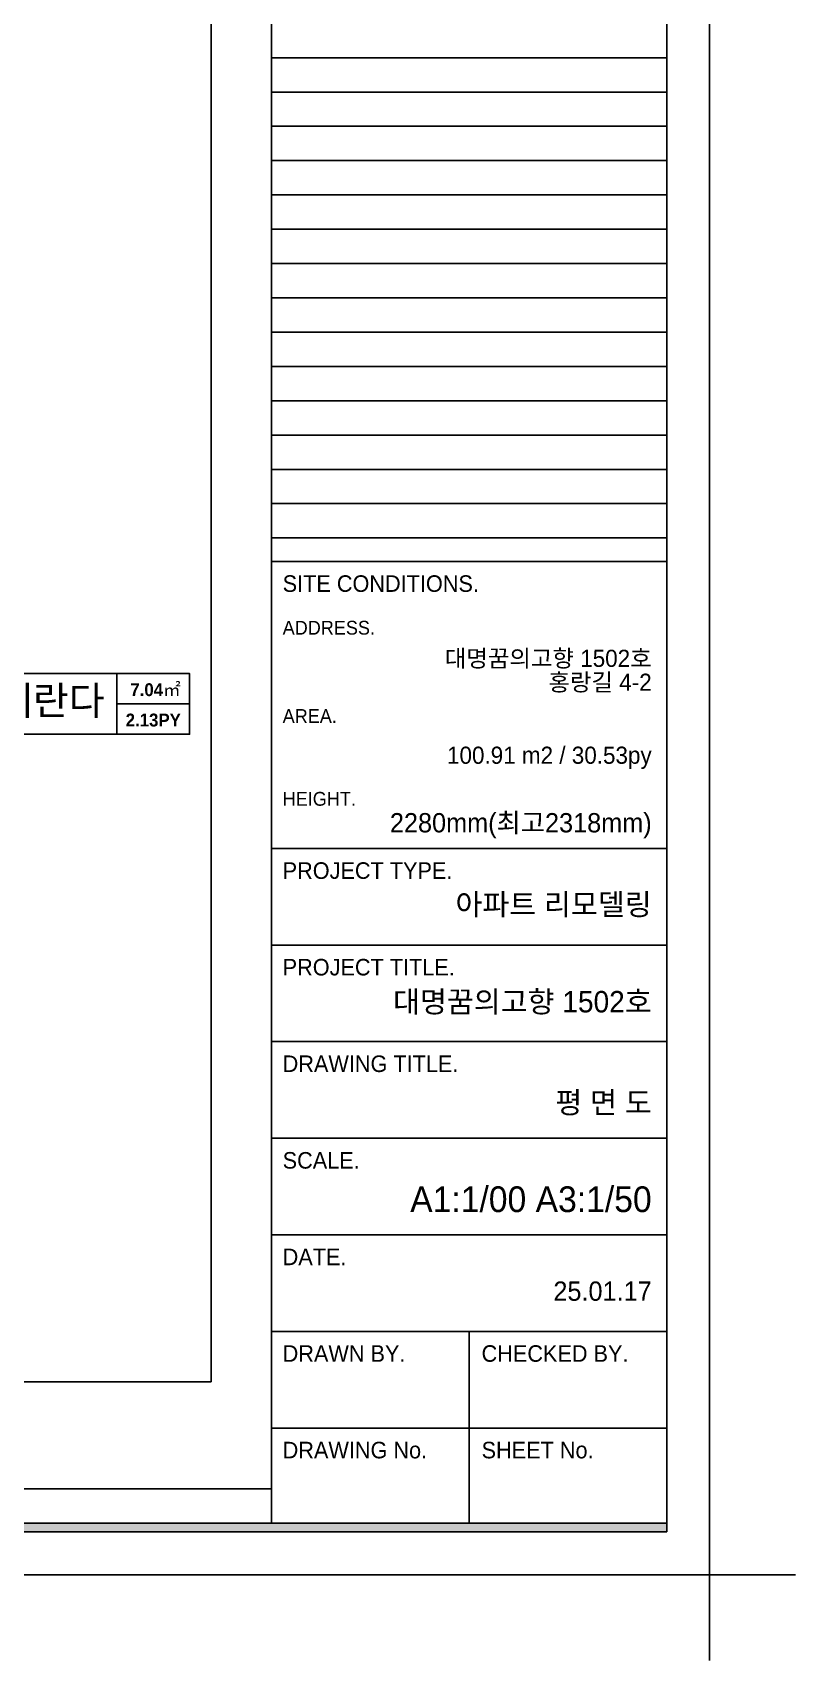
# Model space of a CAD drawing. Header units: millimetres. Extents: x 302328 to 345828, y 111587 to 154829.
# Drawn here: x 341382 to 345828, y 122618 to 132109 of the extents above; entities that cross this region are included whole.
import ezdxf
from ezdxf.enums import TextEntityAlignment as Align

# ---------------------------------------------------------------- set-up
doc = ezdxf.new("R2010")
doc.units = ezdxf.units.MM
doc.header["$LTSCALE"] = 100
doc.layers.get('DEFPOINTS').update_dxf_attribs({"color": 248})
for name, color, linetype in [('0-ELC TEXT', 7, 'Continuous'), ('03-TEXT', 3, 'Continuous'), ('07-DIM WAL', 5, 'Continuous'), ('F-SYM', 7, 'Continuous'), ('FORM(YOURNAME)-11', 1, 'Continuous'), ('FORM(YOURNAME)-11 @ 1', 1, 'Continuous')]:
    doc.layers.add(name, color=color, linetype=linetype)
doc.styles.add('YOURNAME', font='HY울릉도M.TTF')
doc.styles.add('넥슨고딕', font='NEXONLv1GothicBold.ttf')
doc.styles.add('코레일둥고', font='Korail_Round_Gothic_Medium.ttf')

# ---------------------------------------------------------------- blocks, each defined once
blk = doc.blocks.new('FORM-PLAN')
at = {"layer": 'FORM(YOURNAME)-11'}
h = blk.add_hatch(color=256, dxfattribs=at)
h.dxf.hatch_style = 1
h.paths.add_polyline_path([(-71444, 55115), (10556, 55115), (10556, 54915), (-71444, 54915)])
h.paths.add_polyline_path([(-71444, -2085), (10556, -2085), (10556, -2285), (-71444, -2285)])
at = {"layer": 'DEFPOINTS', "color": 158}
for p, q in [((1346, 54915), (1346, -2085)), ((1346, 32093), (10556, 32093)), ((1346, 31293), (10556, 31293)), ((1346, 30493), (10556, 30493)), ((1346, 29693), (10556, 29693)), ((1346, 28893), (10556, 28893)), ((1346, 28093), (10556, 28093)), ((1346, 27293), (10556, 27293)), ((1346, 26493), (10556, 26493)), ((1346, 25693), (10556, 25693)), ((1346, 24893), (10556, 24893)), ((1346, 24093), (10556, 24093)), ((1346, 23293), (10556, 23293)), ((1346, 22493), (10556, 22493)), ((1346, 21693), (10556, 21693)), ((1346, 20893), (10556, 20893)), ((1346, -1285), (-71444, -1285))]:
    blk.add_line(p, q, dxfattribs=at)
for points in [[(-71444, -2285), (10556, -2285), (10556, 55115), (-71444, 55115)], [(-69444, 53115), (-64, 53115), (-64, 1215), (-69444, 1215)]]:
    blk.add_lwpolyline(points, close=True, dxfattribs=at)
at = {"layer": 'DEFPOINTS', "color": 1}
blk.add_lwpolyline([(11556, -5285), (11556, -3285), (13556, -3285)], dxfattribs=at)
at = {"layer": 'FORM(YOURNAME)-11', "color": 14}
for p, q in [((1346, 20344), (10556, 20344)), ((1346, 13651), (10556, 13651)), ((1346, 11398), (10556, 11398)), ((1346, 9146), (10556, 9146)), ((1346, 6893), (10556, 6893)), ((1346, 4641), (10556, 4641)), ((1346, 2388), (10556, 2388)), ((5951, 2388), (5951, -2085)), ((1346, 136), (10556, 136))]:
    blk.add_line(p, q, dxfattribs=at)
at = {"layer": 'FORM(YOURNAME)-11', "color": 250}
blk.add_lwpolyline([(-72444, -3285), (11556, -3285), (11556, 56115), (-72444, 56115)], close=True, dxfattribs=at)
at = {"layer": 'FORM(YOURNAME)-11'}
blk.add_lwpolyline([(-71444, -2085), (10556, -2085), (10556, -2285), (-71444, -2285)], close=True, dxfattribs=at)
at = {"layer": 'FORM(YOURNAME)-11', "color": 14, "style": 'YOURNAME'}
for s, height, p in [('SITE CONDITIONS.', 386.14, (1603, 19829)), ('PROJECT TYPE.', 386.14, (1603, 13136)), ('PROJECT TITLE.', 386.14, (1603, 10883)), ('DRAWING TITLE.', 386.14, (1603, 8631)), ('SCALE.', 386.1, (1603, 6378)), ('DATE.', 386.1, (1603, 4126)), ('DRAWN BY.', 386.1, (1603, 1873)), ('CHECKED BY.', 386.14, (6240, 1873)), ('DRAWING No.', 386.14, (1603, -379)), ('SHEET No.', 386.1, (6240, -379))]:
    blk.add_text(s, height=height, dxfattribs=at).set_placement(p, align=Align.MIDDLE_LEFT)
at = {"layer": 'FORM(YOURNAME)-11', "color": 251, "style": 'YOURNAME'}
for s, p in [('ADDRESS.', (1603, 18799)), ('AREA.', (1603, 16740)), ('HEIGHT.', (1603, 14809))]:
    blk.add_text(s, height=321.8, dxfattribs=at).set_placement(p, align=Align.MIDDLE_LEFT)
at = {"layer": 'FORM(YOURNAME)-11', "color": 3, "style": 'YOURNAME'}
for tag, height, p in [('1', 450, (9905, 18188)), ('2', 450, (9905, 17544)), ('3', 450, (9905, 16257)), ('4', 450, (9905, 14326)), ('5', 515, (9905, 12009)), ('6', 515, (9905, 9757)), ('7', 515, (9905, 7504)), ('8', 515, (9905, 5252)), ('9', 515, (9905, 2999)), ('10', 515, (5655, 811)), ('11', 515, (9905, 747)), ('12', 515, (5655, -1441)), ('13', 515, (9905, -1441))]:
    blk.add_attdef(tag, text='', height=height, dxfattribs=at).set_placement(p, align=Align.MIDDLE_RIGHT)
blk = doc.blocks.new('*U957')
at = {"layer": 'F-SYM'}
ref = blk.add_blockref('FORM-PLAN', (342438.8, 123939.3), dxfattribs=dict(at, xscale=0.2500000000000001, yscale=0.2500000000000001, zscale=0.2500000000000001))
ref.add_attrib('4', '2280mm(최고2318mm)', dxfattribs={"layer": 'FORM(YOURNAME)-11 @ 1', "color": 3, "height": 112.5, "style": 'YOURNAME'}).set_placement((344990.1, 127502.1), align=Align.MIDDLE_RIGHT)
ref.add_attrib('3', '100.91 m2 / 30.53py', dxfattribs={"layer": 'FORM(YOURNAME)-11 @ 1', "color": 3, "height": 100, "style": 'YOURNAME'}).set_placement((344990.1, 127895.8), align=Align.MIDDLE_RIGHT)
ref.add_attrib('2', '홍랑길 4-2', dxfattribs={"layer": 'FORM(YOURNAME)-11 @ 1', "color": 3, "height": 100, "style": 'YOURNAME'}).set_placement((344990.1, 128321.3), align=Align.MIDDLE_RIGHT)
ref.add_attrib('1', '대명꿈의고향 1502호', dxfattribs={"layer": 'FORM(YOURNAME)-11 @ 1', "color": 3, "height": 100, "style": 'YOURNAME'}).set_placement((344990.1, 128460.7), align=Align.MIDDLE_RIGHT)
ref.add_attrib('5', '아파트 리모델링', dxfattribs={"layer": 'FORM(YOURNAME)-11 @ 1', "color": 3, "height": 125, "style": 'YOURNAME'}).set_placement((344990.1, 127026), align=Align.MIDDLE_RIGHT)
ref.add_attrib('6', '대명꿈의고향 1502호', dxfattribs={"layer": 'FORM(YOURNAME)-11 @ 1', "color": 3, "height": 125, "style": 'YOURNAME'}).set_placement((344990.1, 126458.7), align=Align.MIDDLE_RIGHT)
ref.add_attrib('7', '평 면 도', dxfattribs={"layer": 'FORM(YOURNAME)-11 @ 1', "color": 3, "height": 125, "style": 'YOURNAME'}).set_placement((344990.1, 125870.9), align=Align.MIDDLE_RIGHT)
ref.add_attrib('8', 'A1:1/00 A3:1/50', dxfattribs={"layer": 'FORM(YOURNAME)-11 @ 1', "color": 3, "height": 150, "style": 'YOURNAME'}).set_placement((344990.1, 125307.1), align=Align.MIDDLE_RIGHT)
ref.add_attrib('9', '25.01.17', dxfattribs={"layer": 'FORM(YOURNAME)-11 @ 1', "color": 3, "height": 112.5, "style": 'YOURNAME'}).set_placement((344990.1, 124771.3), align=Align.MIDDLE_RIGHT)

msp = doc.modelspace()

# ---------------------------------------------------------------- linework, layer by layer
at = {"layer": '0-ELC TEXT'}
for p, q in [((341872.6, 128018.4), (341872.6, 128372.1)), ((341872.6, 128195.3), (342297.3, 128195.3))]:
    msp.add_line(p, q, dxfattribs=at)
msp.add_lwpolyline([(340715.4, 128018.4), (342297.3, 128018.4), (342297.3, 128372.1), (340715.4, 128372.1)], close=True, dxfattribs=at)

# ---------------------------------------------------------------- block references
at = {"layer": '07-DIM WAL'}
msp.add_blockref('*U957', (0, 0), dxfattribs=at)

# ---------------------------------------------------------------- texts
at = {"layer": '03-TEXT'}
for s, height, style, p in [('주방베란다', 166.67, '코레일둥고', (341279.1, 128131.3)), ('7.04㎡', 75, '넥슨고딕', (342098.3, 128240.3)), ('2.13PY', 75, '넥슨고딕', (342085.5, 128063.5))]:
    msp.add_text(s, height=height, dxfattribs=dict(at, style=style)).set_placement(p, align=Align.CENTER)

doc.saveas('drawing.dxf')
